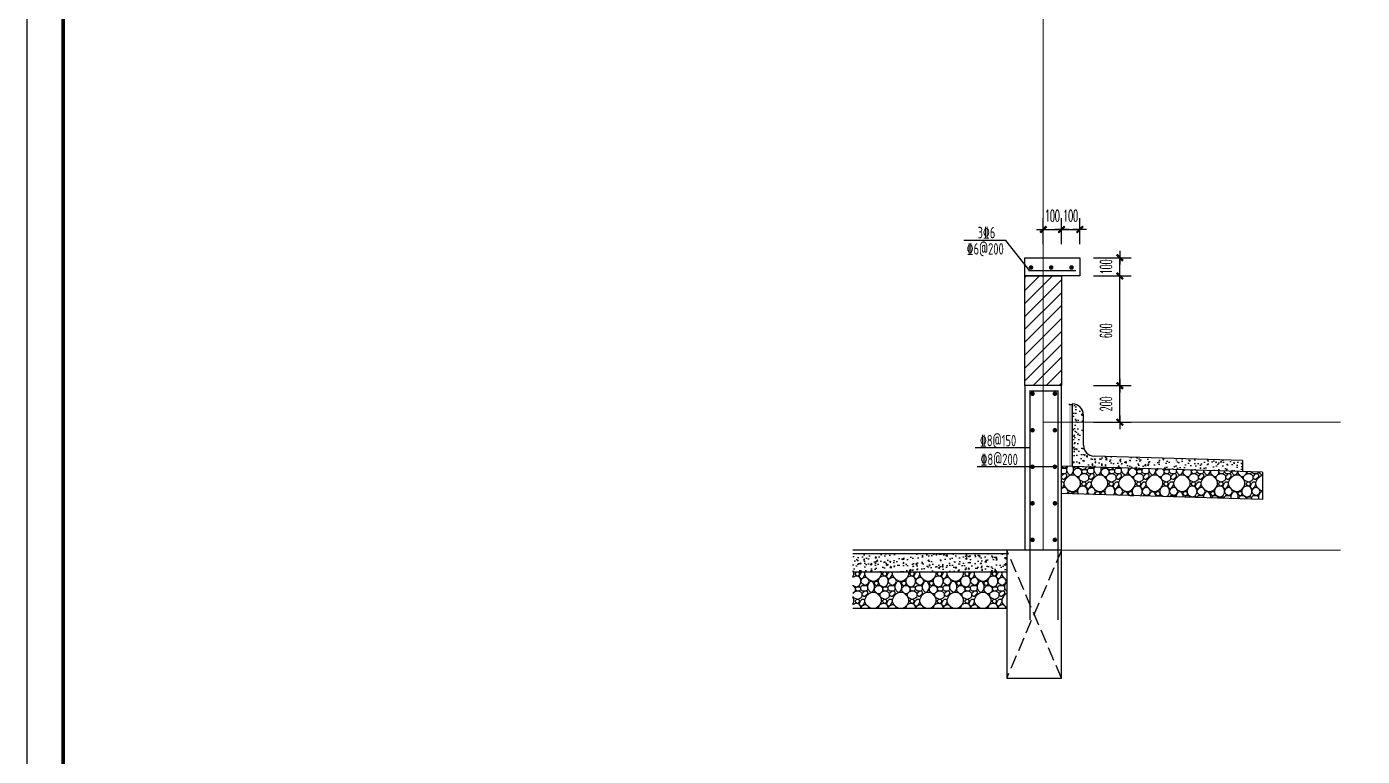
# Model space of a CAD drawing. Extents: x 169490 to 7584583, y -2399407 to 1374371.
# Drawn here: x 788745 to 796054, y 470796 to 474789 of the extents above; entities that cross this region are included whole.
import ezdxf

# ---------------------------------------------------------------- set-up
doc = ezdxf.new("R2010")
doc.units = 0
doc.header["$LTSCALE"] = 100
for name, pattern in [('ACAD_ISO10W100', [18.5, 12, -3, 0.5, -3]), ('DASH', [0.35, 0.25, -0.1]), ('DOTE', [2.42, 2, -0.2, 0.02, -0.2])]:
    doc.linetypes.add(name, pattern=pattern)
doc.layers.get('0').update_dxf_attribs({"linetype": 'CONTINUOUS'})
doc.layers.get('DEFPOINTS').update_dxf_attribs({"linetype": 'CONTINUOUS'})
for name, color, linetype, lineweight in [('3-大样填充', 8, 'CONTINUOUS', 9), ('DOTE', 147, 'DOTE', 15), ('rein', 10, 'CONTINUOUS', 18)]:
    doc.layers.add(name, color=color, linetype=linetype, lineweight=lineweight)
for name, color, linetype in [('A-LM-HA(填充)', 8, 'CONTINUOUS'), ('A-WA-M(面层)', 43, 'CONTINUOUS'), ('PUB_HATCH', 8, 'CONTINUOUS'), ('S-DETL-RBAR', 1, 'CONTINUOUS'), ('S-DETL-TEXT', 7, 'CONTINUOUS'), ('TEXT', 7, 'CONTINUOUS'), ('WALL', 7, 'CONTINUOUS'), ('图框', 140, 'CONTINUOUS'), ('尺寸标注', 3, 'CONTINUOUS')]:
    doc.layers.add(name, color=color, linetype=linetype)
doc.styles.add('DIM_FONT_T3', font='SIMPLEX', dxfattribs={"width": 0.494118, "bigfont": 'GBCBIG'})
doc.styles.add('TSSD_REIN', font='tssdeng.shx', dxfattribs={"width": 0.7, "bigfont": 'hztxt.shx'})
doc.dimstyles.new('DIMN100$TCH&&25', dxfattribs={"dimtxt": 63.75, "dimasz": 0.25, "dimexe": 62.5, "dimexo": 75, "dimgap": 43.125, "dimtad": 1, "dimdec": 0, "dimzin": 0, "dimdsep": 46, "dimtxsty": 'DIM_FONT_T3', "dimblk": '_DIMX', "dimcen": 0.09, "dimclrt": 7, "dimadec": 0, "dimazin": 0, "dimtfac": 1, "dimtdec": 0, "dimtix": 1, "dimtmove": 2, "dimatfit": 3, "dimldrblk": '_DIMX', "dimfxl": 10, "dimtolj": 1, "dimtzin": 0, "dimarcsym": 0})

# ---------------------------------------------------------------- blocks, each defined once
blk = doc.blocks.new('_DIMX')
blk.add_line((-150, 0), (150, 0))
at = {"const_width": 50}
blk.add_lwpolyline([(-70, -70), (70, 70)], dxfattribs=at)
blk = doc.blocks.new('*D405')
at = {"layer": 'DEFPOINTS', "color": 0, "transparency": 16777216}
for p in [(794508.3, 473524.8), (794727.3, 473524.8), (794508.3, 473425.1)]:
    blk.add_point(p, dxfattribs=at)
at = {"layer": '尺寸标注', "color": 0, "lineweight": -2, "transparency": 16777216}
for p, q in [((794583.3, 473524.8), (794789.8, 473524.8)), ((794727.3, 473525), (794727.3, 473525.3)), ((794727.3, 473425.1), (794727.3, 473524.8)), ((794583.3, 473425.1), (794789.8, 473425.1)), ((794727.3, 473424.8), (794727.3, 473424.6))]:
    blk.add_line(p, q, dxfattribs=at)
at = {"layer": '尺寸标注', "color": 0, "lineweight": -2, "transparency": 16777216, "xscale": 0.25, "yscale": 0.25, "zscale": 0.25}
for p, rotation in [((794727.3, 473524.8), 270), ((794727.3, 473425.1), 90)]:
    blk.add_blockref('_DIMX', p, dxfattribs=dict(at, rotation=rotation))
at = {"layer": '尺寸标注', "color": 7, "transparency": 16777216, "insert": (794652.3, 473474.9), "char_height": 63.75, "attachment_point": 5, "rotation": 90, "style": 'DIM_FONT_T3'}
blk.add_mtext('\\A1;100', dxfattribs=at)
blk = doc.blocks.new('*D406')
at = {"layer": 'DEFPOINTS', "color": 0, "transparency": 16777216}
for p in [(794508.3, 472824.8), (794727.3, 472824.8), (794508.3, 472624.8)]:
    blk.add_point(p, dxfattribs=at)
at = {"layer": '尺寸标注', "color": 0, "lineweight": -2, "transparency": 16777216}
for p, q in [((794583.3, 472824.8), (794789.8, 472824.8)), ((794727.3, 472625), (794727.3, 472824.5)), ((794583.3, 472624.8), (794789.8, 472624.8))]:
    blk.add_line(p, q, dxfattribs=at)
at = {"layer": '尺寸标注', "color": 0, "lineweight": -2, "transparency": 16777216, "xscale": 0.25, "yscale": 0.25, "zscale": 0.25}
for p, rotation in [((794727.3, 472824.8), 90), ((794727.3, 472624.8), 270)]:
    blk.add_blockref('_DIMX', p, dxfattribs=dict(at, rotation=rotation))
at = {"layer": '尺寸标注', "color": 7, "transparency": 16777216, "insert": (794652.3, 472724.8), "char_height": 63.75, "attachment_point": 5, "rotation": 90, "style": 'DIM_FONT_T3'}
blk.add_mtext('\\A1;200', dxfattribs=at)
blk = doc.blocks.new('*D407')
at = {"layer": 'DEFPOINTS', "color": 0, "transparency": 16777216}
for p in [(794508.3, 473679.4), (794408.3, 473524.8), (794508.3, 473524.8)]:
    blk.add_point(p, dxfattribs=at)
at = {"layer": '尺寸标注', "color": 0, "lineweight": -2, "transparency": 16777216}
for p, q in [((794408.3, 473599.8), (794408.3, 473741.9)), ((794508.3, 473599.8), (794508.3, 473741.9)), ((794408, 473679.4), (794407.8, 473679.4)), ((794408.3, 473679.4), (794508.3, 473679.4)), ((794508.5, 473679.4), (794508.8, 473679.4))]:
    blk.add_line(p, q, dxfattribs=at)
at = {"layer": '尺寸标注', "color": 0, "lineweight": -2, "transparency": 16777216, "xscale": 0.25, "yscale": 0.25, "zscale": 0.25}
blk.add_blockref('_DIMX', (794408.3, 473679.4), dxfattribs=at)
at = {"layer": '尺寸标注', "color": 0, "lineweight": -2, "transparency": 16777216, "xscale": 0.25, "yscale": 0.25, "zscale": 0.25, "rotation": 180}
blk.add_blockref('_DIMX', (794508.3, 473679.4), dxfattribs=at)
at = {"layer": '尺寸标注', "color": 7, "transparency": 16777216, "insert": (794458.3, 473754.4), "char_height": 63.75, "attachment_point": 5, "style": 'DIM_FONT_T3'}
blk.add_mtext('\\A1;100', dxfattribs=at)
blk = doc.blocks.new('qhhhh')
at = {"layer": 'rein', "const_width": 7.5}
blk.add_lwpolyline([(5815537.5, -2281247.9), (5815797.7, -2281247.9)], dxfattribs=at)
at = {"layer": 'rein', "const_width": 12.5}
for points in [[(5815546.2, -2281230.1, 1), (5815558.7, -2281230.1, 1)], [(5815656.1, -2281230.1, 1), (5815668.6, -2281230.1, 1)], [(5815767.5, -2281230.1, 1), (5815780, -2281230.1, 1)]]:
    blk.add_lwpolyline(points, format="xyb", close=True, dxfattribs=at)
at = {"layer": 'TEXT', "color": 7}
for p, q in [((5815414.2, -2281081.8, 0), (5815184.9, -2281081.8, 0)), ((5815546.2, -2281247.9), (5815414.2, -2281081.8, 0))]:
    blk.add_line(p, q, dxfattribs=at)
at = {"layer": 'TEXT', "color": 7, "style": 'TSSD_REIN', "width": 0.7}
for s, p in [('3%%1326', (5815259.9, -2281070.1, 3.7)), ('%%1326@200', (5815200.1, -2281159.3, 3.7))]:
    blk.add_text(s, height=62.5, dxfattribs=at).set_placement(p)
blk = doc.blocks.new('*D685')
at = {"layer": 'DEFPOINTS', "color": 0, "transparency": 16777216}
for p in [(794408.3, 473679.4), (794308.3, 473524.8), (794408.3, 473524.8)]:
    blk.add_point(p, dxfattribs=at)
at = {"layer": '尺寸标注', "color": 0, "lineweight": -2, "transparency": 16777216}
for p, q in [((794308.3, 473599.8), (794308.3, 473741.9)), ((794408.3, 473599.8), (794408.3, 473741.9)), ((794308, 473679.4), (794307.8, 473679.4)), ((794308.3, 473679.4), (794408.3, 473679.4)), ((794408.5, 473679.4), (794408.8, 473679.4))]:
    blk.add_line(p, q, dxfattribs=at)
at = {"layer": '尺寸标注', "color": 0, "lineweight": -2, "transparency": 16777216, "xscale": 0.25, "yscale": 0.25, "zscale": 0.25}
blk.add_blockref('_DIMX', (794308.3, 473679.4), dxfattribs=at)
at = {"layer": '尺寸标注', "color": 0, "lineweight": -2, "transparency": 16777216, "xscale": 0.25, "yscale": 0.25, "zscale": 0.25, "rotation": 180}
blk.add_blockref('_DIMX', (794408.3, 473679.4), dxfattribs=at)
at = {"layer": '尺寸标注', "color": 7, "transparency": 16777216, "insert": (794358.3, 473754.4), "char_height": 63.75, "attachment_point": 5, "style": 'DIM_FONT_T3'}
blk.add_mtext('\\A1;100', dxfattribs=at)
blk = doc.blocks.new('*D686')
at = {"layer": 'DEFPOINTS', "color": 0, "transparency": 16777216}
for p in [(794508.3, 473425.1), (794727.3, 473425.1), (794508.3, 472824.8)]:
    blk.add_point(p, dxfattribs=at)
at = {"layer": '尺寸标注', "color": 0, "lineweight": -2, "transparency": 16777216}
for p, q in [((794583.3, 473425.1), (794789.8, 473425.1)), ((794727.3, 472825), (794727.3, 473424.8)), ((794583.3, 472824.8), (794789.8, 472824.8))]:
    blk.add_line(p, q, dxfattribs=at)
at = {"layer": '尺寸标注', "color": 0, "lineweight": -2, "transparency": 16777216, "xscale": 0.25, "yscale": 0.25, "zscale": 0.25}
for p, rotation in [((794727.3, 473425.1), 90), ((794727.3, 472824.8), 270)]:
    blk.add_blockref('_DIMX', p, dxfattribs=dict(at, rotation=rotation))
at = {"layer": '尺寸标注', "color": 7, "transparency": 16777216, "insert": (794652.3, 473124.9), "char_height": 63.75, "attachment_point": 5, "rotation": 90, "style": 'DIM_FONT_T3'}
blk.add_mtext('\\A1;600', dxfattribs=at)

msp = doc.modelspace()

# ---------------------------------------------------------------- hatches: boundary and pattern name
at = {"layer": 'A-LM-HA(填充)'}
h = msp.add_hatch(color=256, dxfattribs=at)
h.dxf.hatch_style = 1
edge = h.paths.add_edge_path()
edge.add_arc((794458.3, 472735.9), 15, 228.19632, 311.80368)
edge.add_line((794468.3, 472724.7), (794468.3, 472382.9))
edge.add_line((794468.3, 472382.9), (794448.3, 472383.5))
edge.add_line((794448.3, 472383.5), (794448.3, 472724.7))
h = msp.add_hatch(dxfattribs=at)
h.set_pattern_fill('混凝土', color=256, scale=10, style=0)
h.set_pattern_definition([(50, (132327.41, 2248810.02), (71.7260183, -6.2752135), [7.5, -82.5]), (355, (132327.41, 2248810.02), (-13.8751334, 75.2192134), [6, -66]), (100.4514, (132333.39, 2248809.5), (57.8509382, 68.9439542), [6.374019, -70.1142112]), (46.1842, (132327.41, 2248830.02), (106.724105, -16.5519014), [11.25, -123.75]), (96.6356, (132336.3, 2248828.64), (93.4662706, 97.411787), [9.561029, -105.1713]), (351.1842, (132327.41, 2248830.02), (93.4661945, 97.41186), [9, -99]), (21, (132337.41, 2248825.02), (59.6907052, -40.261889), [7.5, -82.5]), (326, (132337.41, 2248825.02), (24.3315332, 72.5150045), [6, -66]), (71.4514, (132342.386, 2248821.67), (84.0222629, 32.2530497), [6.374019, -70.1142112]), (37.5, (132327.411, 2248810.022), (1.21598553, 33.2893854), [0, -65.2, 0, -67, 0, -66.25]), (7.5, (132327.41, 2248810.022), (26.30695374, 39.4411712), [0, -38.2, 0, -63.7, 0, -25.25]), (327.5, (132305.111, 2248810.022), (53.3822436, -2.25548717), [0, -25, 0, -78, 0, -103.5]), (317.5, (132295.11, 2248810.02), (58.3186169, 10.0104982), [0, -32.5, 0, -51.8, 0, -73.5])])
edge = h.paths.add_edge_path()
edge.add_arc((794468.3, 472664.7), 60, 360, 450, ccw=False)
edge.add_line((794528.3, 472664.7), (794528.3, 472499.1))
edge.add_arc((794588.3, 472499.1), 60, 540, 628.28164)
edge.add_line((794586.5, 472439.1), (795398.3, 472414.7))
edge.add_line((795398.3, 472414.7), (795398.3, 472355))
edge.add_line((795398.3, 472355), (794468.3, 472382.9))
edge.add_line((794468.3, 472382.9), (794468.3, 472724.7))
h = msp.add_hatch(dxfattribs=at)
h.set_pattern_fill('卵石砌体', color=256, scale=20, style=0)
h.set_pattern_definition([(0, (-135772.91, 2342048.37), (0, 150), [7.5, -22.5, 7.5, -112.5]), (0, (-135735.41, 2342063.37), (0, 150), [7.5, -142.5]), (0, (-135810.41, 2342078.37), (0, 150), [15, -135]), (0, (-135847.91, 2342085.87), (0, 150), [22.5, -127.5]), (0, (-135772.91, 2342093.37), (0, 150), [15, -15, 22.5, -97.5]), (0, (-135780.41, 2342115.87), (0, 150), [22.5, -127.5]), (0, (-135817.91, 2342123.37), (0, 150), [22.5, -52.5, 22.5, -52.5]), (0, (-135847.91, 2342145.87), (0, 150), [22.5, -7.5, 7.5, -112.5]), (0, (-135750.41, 2342160.87), (0, 150), [7.5, -142.5]), (0, (-135780.41, 2342175.87), (0, 150), [15, -135]), (90, (-135877.91, 2342183.37), (-150, 9e-15), [15, -135]), (90, (-135862.91, 2342078.37), (-150, 9e-15), [7.5, -15, 22.5, -105]), (90, (-135825.41, 2342093.37), (-150, 9e-15), [30, -7.5, 7.5, -105]), (90, (-135802.91, 2342130.87), (-150, 9e-15), [22.5, -127.5]), (90, (-135795.41, 2342063.37), (-150, 9e-15), [15, -135]), (90, (-135787.91, 2342183.37), (-150, 9e-15), [15, -135]), (90, (-135780.41, 2342093.37), (-150, 9e-15), [15, -75, 7.5, -52.5]), (90, (-135757.91, 2342168.37), (-150, 9e-15), [7.5, -7.5, 7.5, -127.5]), (90, (-135750.41, 2342100.87), (-150, 9e-15), [15, -22.5, 15, -97.5]), (90, (-135742.91, 2342063.37), (-150, 9e-15), [15, -135]), (45, (-135870.41, 2342063.37), (9e-15, 150), [21.21315, -42.426404, 31.8198, -116.672678]), (45, (-135877.91, 2342063.37), (9e-15, 150), [21.213203, -190.91883]), (45, (-135795.41, 2342078.37), (9e-15, 150), [21.213203, -190.91883]), (45, (-135810.41, 2342153.37), (9e-15, 150), [21.213203, -190.91883]), (45, (-135742.91, 2342078.37), (9e-15, 150), [21.213203, -190.91883]), (45, (-135870.41, 2342093.37), (9e-15, 150), [10.606602, -201.52542]), (45, (-135855.41, 2342138.37), (9e-15, 150), [10.606602, -201.52542]), (45, (-135840.41, 2342085.87), (9e-15, 150), [10.606602, -201.52542]), (45, (-135825.41, 2342138.37), (9e-15, 150), [10.606602, -201.52542]), (45, (-135780.41, 2342108.37), (9e-15, 150), [10.606602, -201.52542]), (45, (-135780.41, 2342190.87), (9e-15, 150), [10.606602, -201.52542]), (45, (-135765.41, 2342175.87), (9e-15, 150), [10.606602, -201.52542]), (45, (-135757.91, 2342093.37), (9e-15, 150), [10.606602, -201.52542]), (45, (-135750.41, 2342055.87), (9e-15, 150), [10.606602, -201.52542]), (45, (-135750.41, 2342115.87), (9e-15, 150), [10.606602, -201.52542]), (45, (-135750.41, 2342190.87), (9e-15, 150), [10.606602, -201.52542]), (45, (-135742.91, 2342160.87), (9e-15, 150), [10.606602, -201.52542]), (135, (-135772.91, 2342175.87), (-150, 9e-15), [10.606602, -201.52542]), (135, (-135757.91, 2342190.87), (-150, 9e-15), [10.606602, -201.52542]), (135, (-135750.41, 2342160.87), (-150, 9e-15), [10.606602, -201.52542]), (135, (-135727.91, 2342190.87), (-150, 9e-15), [10.606602, -201.52542]), (135, (-135802.91, 2342138.37), (-150, 9e-15), [10.606602, -201.52542]), (135, (-135817.91, 2342123.37), (-150, 9e-15), [10.606602, -201.52542]), (135, (-135862.91, 2342085.87), (-150, 9e-15), [10.606602, -201.52542]), (135, (-135847.91, 2342085.87), (-150, 9e-15), [10.606602, -201.52542]), (135, (-135832.91, 2342138.37), (-150, 9e-15), [10.606602, -201.52542]), (135, (-135862.91, 2342115.87), (-150, 9e-15), [10.606602, -201.52542]), (135, (-135772.91, 2342093.37), (-150, 9e-15), [10.606602, -201.52542]), (135, (-135750.41, 2342108.37), (-150, 9e-15), [10.606602, -201.52542]), (135, (-135742.91, 2342078.37), (-150, 9e-15), [10.606602, -201.52542]), (135, (-135742.91, 2342093.37), (-150, 9e-15), [10.606602, -201.52542]), (135, (-135735.41, 2342063.37), (-150, 9e-15), [10.606602, -201.52542]), (135, (-135855.41, 2342153.37), (-150, 9e-15), [21.213203, -190.91883]), (135, (-135780.41, 2342108.37), (-150, 9e-15), [21.213203, -190.91883]), (135, (-135787.91, 2342055.87), (-150, 9e-15), [53.033008, -159.099024]), (26.5650512, (-135877.91, 2342123.37), (149.9999994, 1.2e-06), [16.77, -318.64018]), (26.5650512, (-135855.41, 2342078.37), (149.9999994, 1.2e-06), [16.77, -318.64018]), (26.5650512, (-135825.41, 2342145.87), (149.9999994, 1.2e-06), [16.77, -318.64018]), (26.5650512, (-135765.41, 2342048.37), (149.9999994, 1.2e-06), [16.77, -318.64018]), (26.5650512, (-135787.91, 2342085.87), (149.9999994, 1.2e-06), [16.77, -318.64018]), (26.5650512, (-135772.91, 2342115.87), (149.9999994, 1.2e-06), [16.77, -318.64018]), (26.5650512, (-135795.41, 2342168.37), (149.9999994, 1.2e-06), [16.77, -318.64018]), (26.5650512, (-135742.91, 2342160.87), (149.9999994, 1.2e-06), [16.77, -318.64018]), (63.4349488, (-135862.91, 2342123.37), (1e-07, 150), [16.77, -318.64018]), (63.4349488, (-135862.91, 2342130.87), (1e-07, 150), [16.77, -318.64018]), (63.4349488, (-135802.91, 2342153.37), (1e-07, 150), [33.54, -301.87018]), (63.4349488, (-135750.41, 2342145.87), (1e-07, 150), [16.77, -318.64018]), (63.4349488, (-135757.91, 2342123.37), (1e-07, 150), [16.77, -318.64018]), (63.4349488, (-135832.91, 2342093.37), (1e-07, 150), [16.77, -318.64018]), (63.4349488, (-135757.91, 2342175.87), (1e-07, 150), [16.77, -318.64018]), (63.4349488, (-135735.41, 2342168.37), (1e-07, 150), [16.77, -318.64018]), (116.5650512, (-135870.41, 2342168.37), (-1.2e-06, 149.9999994), [16.77, -318.64018]), (116.5650512, (-135787.91, 2342048.37), (-1.2e-06, 149.9999994), [16.77, -318.64018]), (116.5650512, (-135855.41, 2342145.87), (-1.2e-06, 149.9999994), [16.77, -318.64018]), (116.5650512, (-135742.91, 2342130.87), (-1.2e-06, 149.9999994), [16.77, -318.64018]), (116.5650512, (-135795.41, 2342123.37), (-1.2e-06, 149.9999994), [16.77, -318.64018]), (116.5650512, (-135750.41, 2342153.37), (-1.2e-06, 149.9999994), [16.77, -318.64018]), (116.5650512, (-135825.41, 2342123.37), (-1.2e-06, 149.9999994), [16.77, -318.64018]), (116.5650512, (-135855.41, 2342093.37), (-1.2e-06, 149.9999994), [16.77, -318.64018]), (153.4349488, (-135862.91, 2342160.87), (-150, 1e-07), [16.77, -318.64018]), (153.4349488, (-135810.41, 2342078.37), (-150, 1e-07), [16.77, -318.64018]), (153.4349488, (-135840.41, 2342145.87), (-150, 1e-07), [16.77, -318.64018]), (153.4349488, (-135750.41, 2342085.87), (-150, 1e-07), [16.77, -318.64018]), (153.4349488, (-135772.91, 2342048.37), (-150, 1e-07), [16.77, -318.64018]), (153.4349488, (-135757.91, 2342168.37), (-150, 1e-07), [16.77, -318.64018]), (153.4349488, (-135780.41, 2342115.87), (-150, 1e-07), [16.77, -318.64018]), (153.4349488, (-135862.91, 2342160.87), (-150, 1e-07), [16.77, -318.64018]), (153.4349488, (-135727.91, 2342123.37), (-150, 1e-07), [16.77, -318.64018]), (243.4349488, (-135870.41, 2342063.37), (-1e-07, -150), [16.77, -318.64018])])
h.paths.add_polyline_path([(795508.3, 472351.7), (795508.3, 472201.7), (794408.3, 472234.7), (794408.3, 472383.8)])
at = {"layer": 'PUB_HATCH'}
h = msp.add_hatch(dxfattribs=at)
h.set_pattern_fill('普通砖', color=256, scale=20, style=0)
h.set_pattern_definition([(45, (-540550.454, -154730.44), (-35.3553532, 35.3553532), [])])
h.paths.add_polyline_path([(794208.3, 473425.1), (794408.3, 473425.1), (794408.3, 472824.8), (794208.3, 472824.8)])
at = {"layer": 'PUB_HATCH', "linetype": 'Continuous'}
h = msp.add_hatch(dxfattribs=at)
h.set_pattern_fill('混凝土', color=256, scale=10, style=0)
h.set_pattern_definition([(50, (313032.394, 107306.77), (71.726018, -6.2752135), [7.5, -82.5]), (355, (313032.394, 107306.77), (-13.875133, 75.219213), [6, -66]), (100.4514, (313038.37, 107306.25), (57.850938, 68.943954), [6.374019, -70.114211]), (46.1842, (313032.39, 107326.77), (106.724105, -16.551901), [11.25, -123.75]), (96.6356, (313041.29, 107325.39), (93.46627, 97.411787), [9.561029, -105.1713]), (351.1842, (313032.39, 107326.77), (93.466195, 97.41186), [9, -99]), (21, (313042.394, 107321.77), (59.690705, -40.261889), [7.5, -82.5]), (326, (313042.394, 107321.77), (24.331533, 72.5150045), [6, -66]), (71.4514, (313047.37, 107318.416), (84.022263, 32.25305), [6.374019, -70.114211]), (37.5, (313032.394, 107306.77), (1.2159855, 33.2893854), [0, -65.2, 0, -67, 0, -66.25]), (7.5, (313032.394, 107306.77), (26.3069537, 39.4411712), [0, -38.2, 0, -63.7, 0, -25.25]), (327.5, (313010.094, 107306.77), (53.3822436, -2.2554872), [0, -25, 0, -78, 0, -103.5]), (317.5, (313000.094, 107306.77), (58.318617, 10.0104982), [0, -32.5, 0, -51.8, 0, -73.5])])
h.paths.add_polyline_path([(793266.5, 471904.8), (793266.5, 471804.8), (794108.3, 471804.8), (794108.3, 471904.8)])
h = msp.add_hatch(dxfattribs=at)
h.set_pattern_fill('卵石砌体', color=256, scale=20, style=0)
h.set_pattern_definition([(0, (313137.4, 107306.77), (0, 150), [7.5, -22.5, 7.5, -112.5]), (0, (313174.9, 107321.77), (0, 150), [7.5, -142.5]), (0, (313099.9, 107336.77), (0, 150), [15, -135]), (0, (313062.4, 107344.27), (0, 150), [22.5, -127.5]), (0, (313137.4, 107351.77), (0, 150), [15, -15, 22.5, -97.5]), (0, (313129.9, 107374.27), (0, 150), [22.5, -127.5]), (0, (313092.4, 107381.77), (0, 150), [22.5, -52.5, 22.5, -52.5]), (0, (313062.4, 107404.27), (0, 150), [22.5, -7.5, 7.5, -112.5]), (0, (313159.9, 107419.27), (0, 150), [7.5, -142.5]), (0, (313129.9, 107434.27), (0, 150), [15, -135]), (90, (313032.4, 107441.77), (-150, 9e-15), [15, -135]), (90, (313047.4, 107336.77), (-150, 9e-15), [7.5, -15, 22.5, -105]), (90, (313084.9, 107351.77), (-150, 9e-15), [30, -7.5, 7.5, -105]), (90, (313107.4, 107389.27), (-150, 9e-15), [22.5, -127.5]), (90, (313114.9, 107321.77), (-150, 9e-15), [15, -135]), (90, (313122.4, 107441.77), (-150, 9e-15), [15, -135]), (90, (313129.9, 107351.77), (-150, 9e-15), [15, -75, 7.5, -52.5]), (90, (313152.4, 107426.77), (-150, 9e-15), [7.5, -7.5, 7.5, -127.5]), (90, (313159.9, 107359.27), (-150, 9e-15), [15, -22.5, 15, -97.5]), (90, (313167.4, 107321.77), (-150, 9e-15), [15, -135]), (45, (313039.89, 107321.77), (9e-15, 150), [21.21315, -42.426404, 31.8198, -116.672678]), (45, (313032.39, 107321.77), (9e-15, 150), [21.213203, -190.91883]), (45, (313114.89, 107336.77), (9e-15, 150), [21.213203, -190.91883]), (45, (313099.89, 107411.77), (9e-15, 150), [21.213203, -190.91883]), (45, (313167.39, 107336.77), (9e-15, 150), [21.213203, -190.91883]), (45, (313039.89, 107351.77), (9e-15, 150), [10.6066, -201.52542]), (45, (313054.89, 107396.77), (9e-15, 150), [10.6066, -201.52542]), (45, (313069.89, 107344.27), (9e-15, 150), [10.6066, -201.52542]), (45, (313084.89, 107396.77), (9e-15, 150), [10.6066, -201.52542]), (45, (313129.89, 107366.77), (9e-15, 150), [10.6066, -201.52542]), (45, (313129.89, 107449.27), (9e-15, 150), [10.6066, -201.52542]), (45, (313144.89, 107434.27), (9e-15, 150), [10.6066, -201.52542]), (45, (313152.39, 107351.77), (9e-15, 150), [10.6066, -201.52542]), (45, (313159.89, 107314.27), (9e-15, 150), [10.6066, -201.52542]), (45, (313159.89, 107374.27), (9e-15, 150), [10.6066, -201.52542]), (45, (313159.89, 107449.27), (9e-15, 150), [10.6066, -201.52542]), (45, (313167.39, 107419.27), (9e-15, 150), [10.6066, -201.52542]), (135, (313137.39, 107434.27), (-150, 9e-15), [10.6066, -201.52542]), (135, (313152.39, 107449.27), (-150, 9e-15), [10.6066, -201.52542]), (135, (313159.89, 107419.27), (-150, 9e-15), [10.6066, -201.52542]), (135, (313182.39, 107449.27), (-150, 9e-15), [10.6066, -201.52542]), (135, (313107.39, 107396.77), (-150, 9e-15), [10.6066, -201.52542]), (135, (313092.39, 107381.77), (-150, 9e-15), [10.6066, -201.52542]), (135, (313047.39, 107344.27), (-150, 9e-15), [10.6066, -201.52542]), (135, (313062.39, 107344.27), (-150, 9e-15), [10.6066, -201.52542]), (135, (313077.39, 107396.77), (-150, 9e-15), [10.6066, -201.52542]), (135, (313047.39, 107374.27), (-150, 9e-15), [10.6066, -201.52542]), (135, (313137.39, 107351.77), (-150, 9e-15), [10.6066, -201.52542]), (135, (313159.89, 107366.77), (-150, 9e-15), [10.6066, -201.52542]), (135, (313167.39, 107336.77), (-150, 9e-15), [10.6066, -201.52542]), (135, (313167.39, 107351.77), (-150, 9e-15), [10.6066, -201.52542]), (135, (313174.89, 107321.77), (-150, 9e-15), [10.6066, -201.52542]), (135, (313054.89, 107411.77), (-150, 9e-15), [21.213203, -190.91883]), (135, (313129.89, 107366.77), (-150, 9e-15), [21.213203, -190.91883]), (135, (313122.39, 107314.27), (-150, 9e-15), [53.03301, -159.099024]), (26.565051, (313032.394, 107381.77), (149.999999, 1e-06), [16.77, -318.64018]), (26.565051, (313054.894, 107336.77), (149.999999, 1e-06), [16.77, -318.64018]), (26.565051, (313084.894, 107404.27), (149.999999, 1e-06), [16.77, -318.64018]), (26.565051, (313144.894, 107306.77), (149.999999, 1e-06), [16.77, -318.64018]), (26.565051, (313122.394, 107344.27), (149.999999, 1e-06), [16.77, -318.64018]), (26.565051, (313137.394, 107374.27), (149.999999, 1e-06), [16.77, -318.64018]), (26.565051, (313114.894, 107426.77), (149.999999, 1e-06), [16.77, -318.64018]), (26.565051, (313167.394, 107419.27), (149.999999, 1e-06), [16.77, -318.64018]), (63.434949, (313047.394, 107381.77), (1e-07, 150), [16.77, -318.64018]), (63.434949, (313047.394, 107389.27), (1e-07, 150), [16.77, -318.64018]), (63.434949, (313107.394, 107411.77), (1e-07, 150), [33.54, -301.87018]), (63.434949, (313159.894, 107404.27), (1e-07, 150), [16.77, -318.64018]), (63.434949, (313152.394, 107381.77), (1e-07, 150), [16.77, -318.64018]), (63.434949, (313077.394, 107351.77), (1e-07, 150), [16.77, -318.64018]), (63.434949, (313152.394, 107434.27), (1e-07, 150), [16.77, -318.64018]), (63.434949, (313174.894, 107426.77), (1e-07, 150), [16.77, -318.64018]), (116.565051, (313039.894, 107426.77), (-1e-06, 149.999999), [16.77, -318.64018]), (116.565051, (313122.394, 107306.77), (-1e-06, 149.999999), [16.77, -318.64018]), (116.565051, (313054.894, 107404.27), (-1e-06, 149.999999), [16.77, -318.64018]), (116.565051, (313167.394, 107389.27), (-1e-06, 149.999999), [16.77, -318.64018]), (116.565051, (313114.894, 107381.77), (-1e-06, 149.999999), [16.77, -318.64018]), (116.565051, (313159.894, 107411.77), (-1e-06, 149.999999), [16.77, -318.64018]), (116.565051, (313084.894, 107381.77), (-1e-06, 149.999999), [16.77, -318.64018]), (116.565051, (313054.894, 107351.77), (-1e-06, 149.999999), [16.77, -318.64018]), (153.434949, (313047.394, 107419.27), (-150, 1e-07), [16.77, -318.64018]), (153.434949, (313099.894, 107336.77), (-150, 1e-07), [16.77, -318.64018]), (153.434949, (313069.894, 107404.27), (-150, 1e-07), [16.77, -318.64018]), (153.434949, (313159.894, 107344.27), (-150, 1e-07), [16.77, -318.64018]), (153.434949, (313137.394, 107306.77), (-150, 1e-07), [16.77, -318.64018]), (153.434949, (313152.394, 107426.77), (-150, 1e-07), [16.77, -318.64018]), (153.434949, (313129.894, 107374.27), (-150, 1e-07), [16.77, -318.64018]), (153.434949, (313047.394, 107419.27), (-150, 1e-07), [16.77, -318.64018]), (153.434949, (313182.394, 107381.77), (-150, 1e-07), [16.77, -318.64018]), (243.434949, (313039.894, 107321.77), (-1e-07, -150), [16.77, -318.64018])])
h.paths.add_polyline_path([(793266.5, 471804.8), (793266.5, 471604.8), (794108.3, 471604.8), (794108.3, 471804.8)])

# ---------------------------------------------------------------- linework, layer by layer
at = {"layer": '3-大样填充'}
msp.add_lwpolyline([(794528.3, 472624.8), (795408.3, 472624.8)], dxfattribs=at)
at = {"layer": 'A-WA-M(面层)'}
for points in [[(794468.3, 472382.9), (794468.3, 472724.7)], [(794528.3, 472499.1), (794528.3, 472664.7)], [(795398.3, 472414.7), (794586.5, 472439.1)], [(795398.3, 472414.7), (795398.3, 472355)], [(795508.3, 472351.7), (794408.3, 472384.7)], [(795508.3, 472351.7), (795508.3, 472201.7)], [(795508.3, 472201.7), (794408.3, 472234.7)], [(794108.3, 471924.8), (793266.5, 471924.8)], [(794108.3, 471904.8), (793266.5, 471904.8)], [(794108.3, 471804.8), (793266.5, 471804.8)], [(794108.3, 471604.8), (793266.5, 471604.8)]]:
    msp.add_lwpolyline(points, dxfattribs=at)
for centre, radius, start, end in [((794458.3, 472735.9), 15, 228.19632, 311.80368), ((794468.3, 472664.7), 60, 0, 90), ((794588.3, 472499.1), 60, 180, 268.28164)]:
    msp.add_arc(centre, radius, start, end, dxfattribs=at)
at = {"layer": 'DOTE', "linetype": 'ACAD_ISO10W100', "ltscale": 100}
for p, q in [((794308.3, 485424.8), (794308.3, 471924.8)), ((794308.3, 472624.8), (795935.4, 472624.8)), ((793266.5, 471924.8), (795935.4, 471924.8))]:
    msp.add_line(p, q, dxfattribs=at)
at = {"layer": 'S-DETL-RBAR', "const_width": 7.5}
msp.add_lwpolyline([(794235.4, 471542.7), (794235.4, 472796.3), (794389, 472796.3), (794389, 471541.5)], dxfattribs=at)
at = {"layer": 'S-DETL-RBAR', "const_width": 12.5}
for points in [[(794243.1, 472780.9, 1), (794255.6, 472780.9, 1)], [(794365.7, 472780.9, 1), (794378.2, 472780.9, 1)], [(794243.1, 472580.9, 1), (794255.6, 472580.9, 1)], [(794365.7, 472580.9, 1), (794378.2, 472580.9, 1)], [(794243.1, 472380.9, 1), (794255.6, 472380.9, 1)], [(794365.7, 472380.9, 1), (794378.2, 472380.9, 1)], [(794243.1, 472180.9, 1), (794255.6, 472180.9, 1)], [(794365.7, 472180.9, 1), (794378.2, 472180.9, 1)], [(794243.1, 471980.9, 1), (794255.6, 471980.9, 1)], [(794365.7, 471980.9, 1), (794378.2, 471980.9, 1)]]:
    msp.add_lwpolyline(points, format="xyb", close=True, dxfattribs=at)
at = {"layer": 'S-DETL-TEXT'}
for p, q in [((794235.4, 472484), (793936.4, 472484)), ((794371.9, 472380.9), (793947.1, 472380.9))]:
    msp.add_line(p, q, dxfattribs=at)
at = {"layer": 'WALL'}
for p, q in [((794408.3, 472824.8), (794208.3, 472824.8)), ((794208.3, 472824.8), (794208.3, 471924.8)), ((794408.3, 471224.8), (794408.3, 472824.8)), ((794408.3, 471924.8), (794108.3, 471924.8)), ((794108.3, 471924.8), (794108.3, 471224.8)), ((794108.3, 471224.8), (794408.3, 471224.8))]:
    msp.add_line(p, q, dxfattribs=at)
at = {"layer": 'WALL', "linetype": 'DASH', "ltscale": 3}
for p, q in [((794408.3, 471924.8), (794108.3, 471224.8)), ((794408.3, 471224.8), (794108.3, 471924.8))]:
    msp.add_line(p, q, dxfattribs=at)
at = {"layer": 'WALL'}
for points in [[(794208.3, 473525.1), (794508.3, 473525.1), (794508.3, 473425.1), (794408.3, 473425.1), (794408.3, 473425.3), (794208.3, 473425.3)], [(794208.3, 473425.1), (794408.3, 473425.1), (794408.3, 472824.8), (794208.3, 472824.8)]]:
    msp.add_lwpolyline(points, close=True, dxfattribs=at)
at = {"layer": '图框'}
msp.add_lwpolyline([(788745.1, 488385.4), (788745.1, 467365.4), (800625.1, 467365.4), (800625.1, 488385.4)], close=True, dxfattribs=at)
at = {"layer": '图框', "const_width": 20}
msp.add_lwpolyline([(788945.1, 487885.4), (788945.1, 467565.4), (800425.1, 467565.4), (800425.1, 487885.4)], close=True, dxfattribs=at)

# ---------------------------------------------------------------- block references
at = {"layer": 'S-DETL-RBAR'}
msp.add_blockref('qhhhh', (-5021311, 2754701.4), dxfattribs=at)

# ---------------------------------------------------------------- texts
at = {"layer": 'S-DETL-TEXT', "style": 'TSSD_REIN', "width": 0.7}
for s, p in [('%%1328@150', (793961.9, 472492.8)), ('%%1328@200', (793965.2, 472389.7))]:
    msp.add_text(s, height=62.5, dxfattribs=at).set_placement(p)

# ---------------------------------------------------------------- dimensions: what is measured, and where the dimension line sits
at = {"layer": '尺寸标注'}
for p1, p2, distance, picture, middle in [((794308.3, 473524.8), (794408.3, 473524.8), 154.7, '*D685', (794358.3, 473754.4)), ((794408.3, 473524.8), (794508.3, 473524.8), 154.7, '*D407', (794458.3, 473754.4)), ((794508.3, 473425.1), (794508.3, 473524.8), -219.1, '*D405', (794652.3, 473474.9)), ((794508.3, 472824.8), (794508.3, 473425.1), -219.1, '*D686', (794652.3, 473124.9)), ((794508.3, 472624.8), (794508.3, 472824.8), -219.1, '*D406', (794652.3, 472724.8))]:
    dim = msp.add_aligned_dim(p1=p1, p2=p2, distance=distance, dimstyle='DIMN100$TCH&&25', dxfattribs=at)
    dim.commit()
    dim.dimension.update_dxf_attribs({"geometry": picture, "text_midpoint": middle})

doc.saveas('drawing.dxf')
